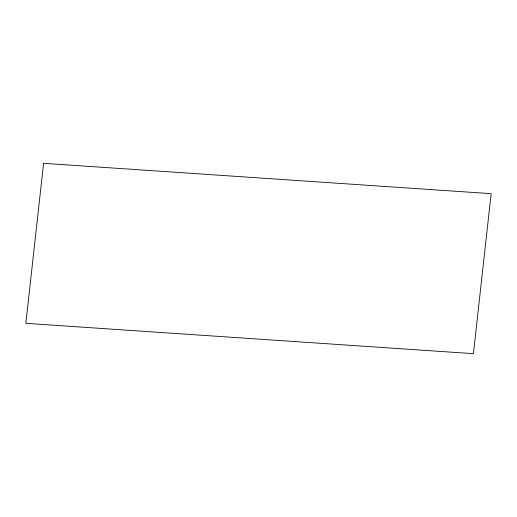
<?xml version="1.0" encoding="UTF-8"?>
<svg xmlns="http://www.w3.org/2000/svg" width="517" height="517" viewBox="0 0 517 517"><rect width="100%" height="100%" fill="white"/><g stroke="black" fill="none" stroke-linecap="round" stroke-linejoin="round"><path stroke-width="0.78" d="M43.583 163.327L25.85 323.332L473.417 353.673L491.15 193.668L43.583 163.327"/></g></svg>
